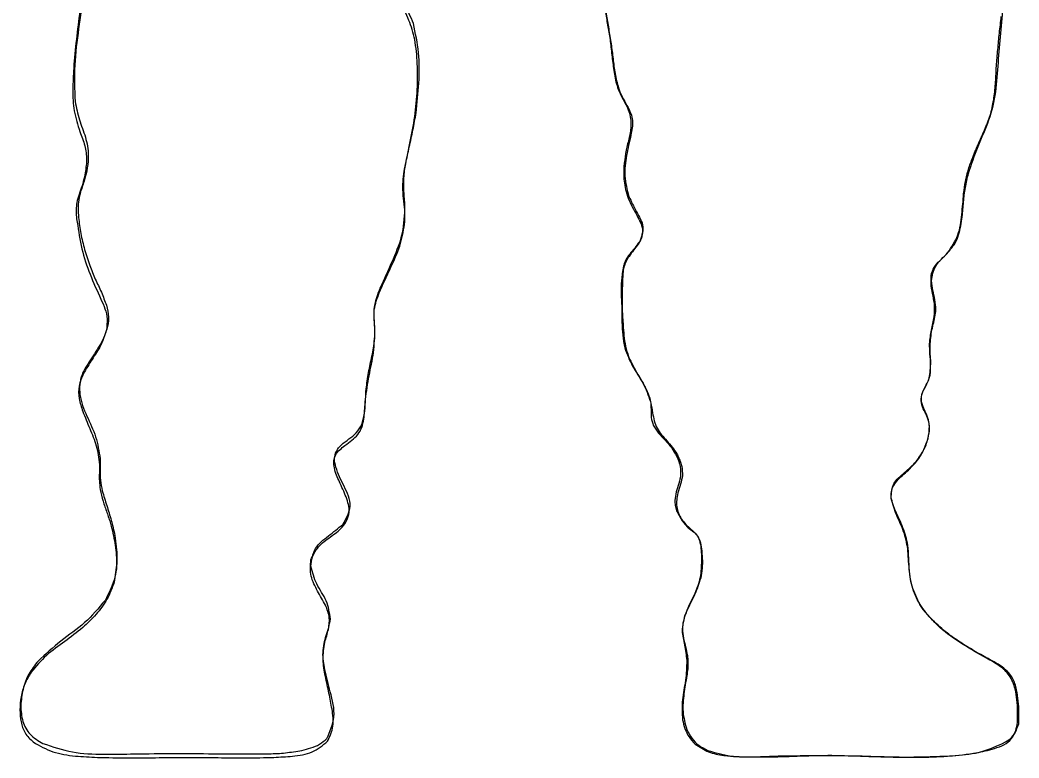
# Model space of a CAD drawing. Extents: x 39 to 141, y 18 to 294.
# Drawn here: x 54.4 to 127.8, y 17.5 to 71.7 of the extents above; entities that cross this region are included whole.
import ezdxf

# ---------------------------------------------------------------- set-up
doc = ezdxf.new("R2010")
doc.units = 0
doc.layers.get('0').update_dxf_attribs({"linetype": 'CONTINUOUS'})

msp = doc.modelspace()

# ---------------------------------------------------------------- linework, layer by layer
at = {"color": 6}
for points, knots in [([(59.095709, 74.492416), (59.007455, 73.79253), (58.831006, 72.393221), (58.56198, 70.296706), (58.439778, 68.893928), (58.378764, 68.193548)], [0, 0, 0, 0, 2.116347, 4.231296, 6.340163, 6.340163, 6.340163, 6.340163]), ([(97.298594, 73.468209), (97.328486, 73.113334), (97.388208, 72.404303), (97.588822, 71.352324), (97.7024, 70.647453), (97.759487, 70.293171)], [0, 0, 0, 0, 1.067627, 2.13309, 3.209776, 3.209776, 3.209776, 3.209776]), ([(124.081583, 60.460793), (124.300475, 61.128219), (124.738739, 62.464532), (125.656619, 64.371571), (126.143644, 66.46163), (126.257018, 68.604243), (126.451065, 70.754298), (126.578411, 72.187922), (126.642098, 72.904896)], [0, 0, 0, 0, 2.105543, 4.215694, 6.328605, 8.487952, 10.646319, 12.805666, 12.805666, 12.805666, 12.805666]), ([(83.420602, 70.293171), (83.363792, 70.536821), (83.252211, 71.015367), (82.993912, 71.711265), (82.801586, 72.162855), (82.703658, 72.392793)], [0, 0, 0, 0, 0.749831, 1.472724, 2.222641, 2.222641, 2.222641, 2.222641]), ([(82.857289, 61.68984), (83.000623, 62.345705), (83.284858, 63.646304), (83.558365, 65.630563), (83.640035, 67.25534), (83.612693, 68.51873), (83.554927, 69.408994), (83.465287, 69.999039), (83.420602, 70.293171)], [0, 0, 0, 0, 2.01349, 3.992805, 6.001821, 6.885876, 7.783428, 8.675576, 8.675576, 8.675576, 8.675576]), ([(97.759487, 70.293171), (97.803818, 69.913711), (97.892532, 69.154337), (98.023575, 68.023382), (98.224782, 66.900371), (98.697724, 65.884717), (99.284142, 64.912809), (99.291922, 64.162937), (99.295796, 63.789462)], [0, 0, 0, 0, 1.145725, 2.292825, 3.421468, 4.540953, 5.649082, 6.748607, 6.748607, 6.748607, 6.748607]), ([(58.378764, 68.193548), (58.349416, 67.666585), (58.291095, 66.619392), (58.354347, 65.032985), (58.677659, 64.033973), (58.839657, 63.533411)], [0, 0, 0, 0, 1.584962, 3.149668, 4.721008, 4.721008, 4.721008, 4.721008]), ([(58.839657, 63.533411), (58.972298, 63.191522), (59.230042, 62.527172), (59.373835, 61.437046), (59.258109, 60.726595), (59.198129, 60.358372)], [0, 0, 0, 0, 1.098229, 2.134053, 3.248553, 3.248553, 3.248553, 3.248553]), ([(99.295796, 63.789462), (99.235078, 63.481111), (99.112773, 62.860002), (98.882325, 61.931564), (98.816674, 61.293454), (98.783693, 60.972896)], [0, 0, 0, 0, 0.942954, 1.899386, 2.864869, 2.864869, 2.864869, 2.864869]), ([(82.703658, 56.927282), (82.704422, 57.213476), (82.705944, 57.783443), (82.592815, 58.6324), (82.531075, 59.452769), (82.583094, 60.237331), (82.703165, 60.970505), (82.806034, 61.450619), (82.857289, 61.68984)], [0, 0, 0, 0, 0.857468, 1.707682, 2.566508, 3.320864, 4.059899, 4.793806, 4.793806, 4.793806, 4.793806]), ([(98.783693, 60.972896), (98.773419, 60.768089), (98.752838, 60.357845), (98.805033, 59.73841), (98.893006, 59.333372), (98.937324, 59.129325)], [0, 0, 0, 0, 0.614761, 1.231414, 1.857447, 1.857447, 1.857447, 1.857447]), ([(59.198129, 60.358372), (59.151309, 60.139859), (59.058085, 59.704779), (58.819887, 59.088264), (58.695942, 58.669911), (58.634816, 58.463591)], [0, 0, 0, 0, 0.669337, 1.332713, 1.978214, 1.978214, 1.978214, 1.978214]), ([(123.62069, 57.285754), (123.652134, 57.643523), (123.714798, 58.356508), (123.822783, 59.424323), (123.995449, 60.115835), (124.081583, 60.460793)], [0, 0, 0, 0, 1.077869, 2.148041, 3.21328, 3.21328, 3.21328, 3.21328]), ([(98.937324, 59.129325), (99.005418, 58.909475), (99.143046, 58.465121), (99.481163, 57.852964), (99.69924, 57.440206), (99.807899, 57.234544)], [0, 0, 0, 0, 0.688601, 1.39178, 2.090093, 2.090093, 2.090093, 2.090093]), ([(58.634816, 58.463591), (58.607539, 58.288953), (58.552628, 57.937383), (58.552628, 57.40228), (58.607539, 57.050709), (58.634816, 56.876071)], [0, 0, 0, 0, 0.529798, 1.066558, 1.596356, 1.596356, 1.596356, 1.596356]), ([(99.807899, 57.234544), (99.889048, 57.078507), (100.050672, 56.767729), (100.189788, 56.234319), (100.10662, 55.880013), (100.063951, 55.698234)], [0, 0, 0, 0, 0.528575, 1.052762, 1.60506, 1.60506, 1.60506, 1.60506]), ([(123.108587, 55.339762), (123.198288, 55.53957), (123.381347, 55.94733), (123.516198, 56.611054), (123.58582, 57.060601), (123.62069, 57.285754)], [0, 0, 0, 0, 0.655109, 1.336922, 2.021042, 2.021042, 2.021042, 2.021042]), ([(58.634816, 56.876071), (58.732546, 56.222062), (58.927169, 54.919641), (59.551744, 53.036714), (60.100523, 51.842394), (60.375966, 51.242938)], [0, 0, 0, 0, 1.980771, 3.94459, 5.923563, 5.923563, 5.923563, 5.923563]), ([(81.064929, 52.267144), (81.298542, 52.767224), (81.767215, 53.77048), (82.449543, 55.290886), (82.619465, 56.385111), (82.703658, 56.927282)], [0, 0, 0, 0, 1.658127, 3.326519, 4.965044, 4.965044, 4.965044, 4.965044]), ([(100.063951, 55.698234), (99.964875, 55.53363), (99.765712, 55.202742), (99.385634, 54.770813), (99.064228, 54.380052), (98.857422, 53.997903), (98.742637, 53.650076), (98.701715, 53.410854), (98.681273, 53.29135)], [0, 0, 0, 0, 0.575044, 1.155951, 1.722715, 2.088439, 2.452508, 2.815923, 2.815923, 2.815923, 2.815923]), ([(121.367437, 52.574406), (121.427452, 52.95765), (121.545471, 53.711294), (122.445358, 54.449375), (122.884567, 55.039015), (123.108587, 55.339762)], [0, 0, 0, 0, 1.122891, 2.208149, 3.337939, 3.337939, 3.337939, 3.337939]), ([(98.681273, 53.29135), (98.643242, 52.980094), (98.566905, 52.355337), (98.580221, 51.41272), (98.61351, 50.786279), (98.630062, 50.474784)], [0, 0, 0, 0, 0.939669, 1.886114, 2.822193, 2.822193, 2.822193, 2.822193]), ([(80.450405, 50.474784), (80.49477, 50.680396), (80.584112, 51.094462), (80.807941, 51.688618), (80.979654, 52.075176), (81.064929, 52.267144)], [0, 0, 0, 0, 0.630237, 1.269181, 1.89952, 1.89952, 1.89952, 1.89952]), ([(121.367437, 48.836054), (121.407816, 49.019714), (121.48778, 49.383424), (121.631036, 49.921632), (121.699734, 50.526221), (121.618714, 51.181051), (121.457709, 51.870263), (121.397605, 52.33909), (121.367437, 52.574406)], [0, 0, 0, 0, 0.564101, 1.117112, 1.670084, 2.377057, 3.082685, 3.793767, 3.793767, 3.793767, 3.793767]), ([(60.375966, 51.242938), (60.484426, 51.006331), (60.698326, 50.539705), (60.870724, 49.76932), (60.814387, 49.25304), (60.785649, 48.989685)], [0, 0, 0, 0, 0.780556, 1.539379, 2.3295, 2.3295, 2.3295, 2.3295]), ([(80.501615, 48.836054), (80.495507, 49.019485), (80.483411, 49.382774), (80.427837, 49.927815), (80.442835, 50.29132), (80.450405, 50.474784)], [0, 0, 0, 0, 0.550589, 1.09045, 1.640568, 1.640568, 1.640568, 1.640568]), ([(98.630062, 50.474784), (98.630625, 50.163178), (98.631758, 49.535689), (98.669397, 48.591428), (98.77977, 47.969088), (98.834904, 47.658217)], [0, 0, 0, 0, 0.935093, 1.883024, 2.829132, 2.829132, 2.829132, 2.829132]), ([(60.785649, 48.989685), (60.661758, 48.599557), (60.414269, 47.820217), (59.713597, 46.811353), (59.301671, 46.112741), (59.095709, 45.763436)], [0, 0, 0, 0, 1.220721, 2.438574, 3.656428, 3.656428, 3.656428, 3.656428]), ([(79.784671, 43.663813), (79.853296, 44.241702), (79.990695, 45.398739), (80.417603, 47.09519), (80.473692, 48.257445), (80.501615, 48.836054)], [0, 0, 0, 0, 1.744846, 3.493497, 5.227062, 5.227062, 5.227062, 5.227062]), ([(121.162595, 45.302543), (121.230977, 45.686782), (121.36928, 46.463909), (121.201652, 47.649816), (121.312112, 48.440193), (121.367437, 48.836054)], [0, 0, 0, 0, 1.164037, 2.354276, 3.54857, 3.54857, 3.54857, 3.54857]), ([(98.834904, 47.658217), (99.008892, 47.200899), (99.358404, 46.282225), (100.243788, 45.097207), (100.568688, 44.172994), (100.729685, 43.715024)], [0, 0, 0, 0, 1.461917, 2.93674, 4.385397, 4.385397, 4.385397, 4.385397]), ([(59.095709, 45.763436), (58.964145, 45.46571), (58.708478, 44.88714), (58.745564, 43.907351), (58.942451, 43.308477), (59.044498, 42.998079)], [0, 0, 0, 0, 0.965185, 1.87564, 2.855276, 2.855276, 2.855276, 2.855276]), ([(120.650492, 43.612603), (120.628355, 43.81224), (120.583385, 44.217789), (120.90692, 44.752223), (121.076922, 45.118139), (121.162595, 45.302543)], [0, 0, 0, 0, 0.586086, 1.190591, 1.804731, 1.804731, 1.804731, 1.804731]), ([(78.299572, 40.488775), (78.467607, 40.61701), (78.793936, 40.866048), (79.26122, 41.27093), (79.561925, 41.819472), (79.684785, 42.429427), (79.744004, 43.048322), (79.77113, 43.458875), (79.784671, 43.663813)], [0, 0, 0, 0, 0.635124, 1.233429, 1.83805, 2.469689, 3.087788, 3.703858, 3.703858, 3.703858, 3.703858]), ([(100.729685, 43.715024), (100.748293, 43.523305), (100.785839, 43.136493), (100.755875, 42.543762), (100.874772, 42.164484), (100.934526, 41.973873)], [0, 0, 0, 0, 0.578098, 1.166374, 1.760709, 1.760709, 1.760709, 1.760709]), ([(121.213806, 41.922663), (121.187896, 42.121554), (121.135902, 42.520683), (120.852513, 43.053378), (120.717508, 43.427094), (120.650492, 43.612603)], [0, 0, 0, 0, 0.596661, 1.19736, 1.789446, 1.789446, 1.789446, 1.789446]), ([(59.044498, 42.998079), (59.212812, 42.57798), (59.54921, 41.738352), (60.099953, 40.47693), (60.215332, 39.565805), (60.273546, 39.106096)], [0, 0, 0, 0, 1.35953, 2.717218, 4.099843, 4.099843, 4.099843, 4.099843]), ([(100.934526, 41.973873), (101.057619, 41.77725), (101.307507, 41.37809), (101.815795, 40.88398), (102.116387, 40.517529), (102.265994, 40.335144)], [0, 0, 0, 0, 0.693365, 1.407584, 2.115276, 2.115276, 2.115276, 2.115276]), ([(120.24081, 39.310938), (120.421349, 39.568368), (120.785854, 40.088115), (121.161252, 40.975704), (121.19646, 41.610118), (121.213806, 41.922663)], [0, 0, 0, 0, 0.943261, 1.90443, 2.837753, 2.837753, 2.837753, 2.837753]), ([(77.88989, 37.825839), (77.817722, 37.987892), (77.671168, 38.316976), (77.501631, 38.825462), (77.443081, 39.347426), (77.594826, 39.827744), (77.914153, 40.193976), (78.168273, 40.388346), (78.299572, 40.488775)], [0, 0, 0, 0, 0.531963, 1.08027, 1.605126, 2.078992, 2.542868, 3.038769, 3.038769, 3.038769, 3.038769]), ([(102.265994, 40.335144), (102.408605, 40.120757), (102.692947, 39.693308), (102.953916, 38.95359), (102.93911, 38.440261), (102.931728, 38.184311)], [0, 0, 0, 0, 0.771892, 1.539016, 2.301879, 2.301879, 2.301879, 2.301879]), ([(60.273546, 39.106096), (60.270629, 38.901323), (60.264795, 38.491801), (60.25163, 37.875366), (60.300344, 37.467115), (60.324756, 37.262526)], [0, 0, 0, 0, 0.614597, 1.229123, 1.846453, 1.846453, 1.846453, 1.846453]), ([(118.397239, 36.596792), (118.418431, 36.98017), (118.461648, 37.762026), (119.422955, 38.504039), (119.965672, 39.039486), (120.24081, 39.310938)], [0, 0, 0, 0, 1.098478, 2.240216, 3.414205, 3.414205, 3.414205, 3.414205]), ([(102.931728, 38.184311), (102.882696, 37.970002), (102.78581, 37.546525), (102.54784, 36.936303), (102.530636, 36.504922), (102.522045, 36.28953)], [0, 0, 0, 0, 0.659665, 1.3035, 1.945555, 1.945555, 1.945555, 1.945555]), ([(75.790267, 32.090285), (75.954805, 32.427239), (76.288818, 33.111256), (77.221241, 33.786392), (78.169996, 34.434919), (78.758281, 35.558786), (78.389958, 36.751253), (78.059213, 37.461984), (77.88989, 37.825839)], [0, 0, 0, 0, 1.107923, 2.24909, 3.375675, 4.566989, 5.724934, 6.939556, 6.939556, 6.939556, 6.939556]), ([(60.324756, 37.262526), (60.388849, 36.975631), (60.516829, 36.40277), (60.816557, 35.578891), (61.001173, 35.027308), (61.092911, 34.753221)], [0, 0, 0, 0, 0.880929, 1.759011, 2.626309, 2.626309, 2.626309, 2.626309]), ([(102.522045, 36.28953), (102.535185, 36.156241), (102.561544, 35.888873), (102.730947, 35.516928), (102.864292, 35.281809), (102.931728, 35.162903)], [0, 0, 0, 0, 0.39915, 0.800673, 1.211496, 1.211496, 1.211496, 1.211496]), ([(119.626286, 32.90965), (119.544473, 33.333956), (119.380808, 34.182766), (118.759764, 35.337524), (118.51893, 36.174086), (118.397239, 36.596792)], [0, 0, 0, 0, 1.288965, 2.578533, 3.895675, 3.895675, 3.895675, 3.895675]), ([(61.092911, 34.753221), (61.204392, 34.285388), (61.427875, 33.347542), (61.588113, 31.891978), (61.428771, 30.932249), (61.348962, 30.451555)], [0, 0, 0, 0, 1.443791, 2.894308, 4.349846, 4.349846, 4.349846, 4.349846]), ([(102.931728, 35.162903), (102.986612, 35.077233), (103.097126, 34.90473), (103.28652, 34.665392), (103.426294, 34.518303), (103.495041, 34.445959)], [0, 0, 0, 0, 0.305106, 0.614357, 0.913678, 0.913678, 0.913678, 0.913678]), ([(103.495041, 34.445959), (103.583434, 34.380873), (103.759673, 34.251102), (104.02633, 34.055733), (104.276697, 33.717819), (104.409846, 33.220528), (104.467419, 32.632695), (104.47073, 32.030025), (104.457311, 31.422488), (104.3815, 30.802848), (104.212685, 30.135629), (103.912301, 29.449605), (103.534013, 28.740969), (103.337408, 28.242825), (103.23899, 27.993461)], [0, 0, 0, 0, 0.329657, 0.657277, 0.986541, 1.568944, 2.17196, 2.760006, 3.374884, 3.994308, 4.628675, 5.432137, 6.233717, 7.037179, 7.037179, 7.037179, 7.037179]), ([(120.599282, 28.659195), (120.364986, 29.092665), (119.900019, 29.952897), (119.711255, 31.432179), (119.654998, 32.410403), (119.626286, 32.90965)], [0, 0, 0, 0, 1.465515, 2.908349, 4.412244, 4.412244, 4.412244, 4.412244]), ([(76.865684, 28.761615), (76.674668, 29.107579), (76.291635, 29.801319), (75.709416, 30.881045), (75.763445, 31.689121), (75.790267, 32.090285)], [0, 0, 0, 0, 1.192662, 2.39157, 3.573542, 3.573542, 3.573542, 3.573542]), ([(61.348962, 30.451555), (61.192985, 30.024376), (60.880366, 29.168199), (60.038626, 28.06955), (59.37713, 27.439637), (59.044498, 27.122886)], [0, 0, 0, 0, 1.357314, 2.720404, 4.099113, 4.099113, 4.099113, 4.099113]), ([(76.814473, 26.047469), (76.911359, 26.357685), (77.093947, 26.942308), (77.225256, 27.893085), (76.989247, 28.463153), (76.865684, 28.761615)], [0, 0, 0, 0, 0.978822, 1.844659, 2.796107, 2.796107, 2.796107, 2.796107]), ([(125.413051, 24.869632), (124.813533, 25.205678), (123.613873, 25.878121), (121.913581, 27.070887), (121.036, 28.131428), (120.599282, 28.659195)], [0, 0, 0, 0, 2.063725, 4.129603, 6.176062, 6.176062, 6.176062, 6.176062]), ([(103.23899, 27.993461), (103.149067, 27.630644), (102.971199, 26.912993), (103.256199, 25.820545), (103.346383, 25.090369), (103.39262, 24.716001)], [0, 0, 0, 0, 1.10289, 2.18152, 3.316413, 3.316413, 3.316413, 3.316413]), ([(59.044498, 27.122886), (58.60792, 26.777552), (57.728239, 26.081724), (56.329415, 25.137535), (55.610445, 24.272942), (55.254936, 23.845426)], [0, 0, 0, 0, 1.671497, 3.367976, 5.027342, 5.027342, 5.027342, 5.027342]), ([(77.121735, 22.309117), (77.031467, 22.718006), (76.851357, 23.533844), (76.634479, 24.788031), (76.754195, 25.625698), (76.814473, 26.047469)], [0, 0, 0, 0, 1.258464, 2.510962, 3.781155, 3.781155, 3.781155, 3.781155]), ([(103.39262, 24.716001), (103.379889, 24.228067), (103.354494, 23.254759), (103.000897, 21.82584), (103.057173, 20.851241), (103.085359, 20.363126)], [0, 0, 0, 0, 1.461384, 2.915097, 4.373686, 4.373686, 4.373686, 4.373686]), ([(127.512673, 22.616379), (127.393261, 22.96521), (127.161484, 23.642289), (126.336674, 24.36413), (125.72562, 24.698562), (125.413051, 24.869632)], [0, 0, 0, 0, 1.087683, 2.111181, 3.182972, 3.182972, 3.182972, 3.182972]), ([(55.254936, 23.845426), (55.087076, 23.563274), (54.75301, 23.001749), (54.494676, 22.051556), (54.408948, 21.111153), (54.483322, 20.208295), (54.756849, 19.34316), (55.189268, 18.932606), (55.408567, 18.724396)], [0, 0, 0, 0, 0.980918, 1.952173, 2.923405, 3.799681, 4.667914, 5.561313, 5.561313, 5.561313, 5.561313]), ([(77.019315, 18.775606), (77.18513, 19.139392), (77.526831, 19.889059), (77.360122, 21.124997), (77.200132, 21.919702), (77.121735, 22.309117)], [0, 0, 0, 0, 1.176339, 2.424124, 3.623036, 3.623036, 3.623036, 3.623036]), ([(127.666304, 20.158284), (127.676428, 20.435152), (127.696693, 20.989353), (127.647665, 21.812809), (127.557177, 22.351461), (127.512673, 22.616379)], [0, 0, 0, 0, 0.83092, 1.663242, 2.468759, 2.468759, 2.468759, 2.468759]), ([(103.085359, 20.363126), (103.133389, 20.141273), (103.229833, 19.695794), (103.535774, 19.071715), (103.850059, 18.737708), (104.007144, 18.570765)], [0, 0, 0, 0, 0.679924, 1.365286, 2.050145, 2.050145, 2.050145, 2.050145]), ([(126.795729, 18.724396), (126.961599, 18.832848), (127.28317, 19.043104), (127.587177, 19.56844), (127.639039, 19.955038), (127.666304, 20.158284)], [0, 0, 0, 0, 0.588047, 1.140045, 1.751943, 1.751943, 1.751943, 1.751943]), ([(55.408567, 18.724396), (55.880162, 18.455444), (56.840109, 17.907983), (58.486028, 17.670197), (59.580786, 17.621668), (60.119915, 17.597769)], [0, 0, 0, 0, 1.615043, 3.28747, 4.910233, 4.910233, 4.910233, 4.910233]), ([(73.076121, 17.597769), (73.528462, 17.621007), (74.473596, 17.66956), (75.913402, 17.866669), (76.661576, 18.481585), (77.019315, 18.775606)], [0, 0, 0, 0, 1.366622, 2.855457, 4.219613, 4.219613, 4.219613, 4.219613]), ([(104.007144, 18.570765), (104.324988, 18.357362), (104.964615, 17.92791), (106.10494, 17.71748), (106.860169, 17.671635), (107.233393, 17.64898)], [0, 0, 0, 0, 1.136996, 2.288086, 3.412714, 3.412714, 3.412714, 3.412714]), ([(121.265016, 17.64898), (121.890071, 17.669492), (123.158171, 17.711106), (125.065931, 17.919451), (126.224929, 18.45878), (126.795729, 18.724396)], [0, 0, 0, 0, 1.87965, 3.813399, 5.689946, 5.689946, 5.689946, 5.689946]), ([(107.233393, 17.64898), (107.98901, 17.634122), (109.504391, 17.604324), (111.77361, 17.714023), (113.288777, 17.738963), (114.044363, 17.7514)], [0, 0, 0, 0, 2.266609, 4.545659, 6.812726, 6.812726, 6.812726, 6.812726]), ([(114.044363, 17.7514), (114.846643, 17.728389), (116.451098, 17.682369), (118.857809, 17.595115), (120.462677, 17.631026), (121.265016, 17.64898)], [0, 0, 0, 0, 2.407963, 4.815612, 7.222688, 7.222688, 7.222688, 7.222688]), ([(60.119915, 17.597769), (60.875394, 17.57681), (62.390032, 17.53479), (64.660583, 17.576374), (66.858196, 17.608344), (68.97927, 17.577026), (71.027937, 17.534676), (72.393351, 17.576737), (73.076121, 17.597769)], [0, 0, 0, 0, 2.266987, 4.545011, 6.811655, 8.860194, 10.908732, 12.95765, 12.95765, 12.95765, 12.95765])]:
    msp.add_open_spline(points, degree=3, knots=knots, dxfattribs=at)
at = {"color": 5}
for points, knots in [([(59.095709, 73.724261), (58.978585, 72.844627), (58.743206, 71.07685), (58.381677, 68.418169), (58.448078, 66.628024), (58.481185, 65.735454)], [0, 0, 0, 0, 2.663641, 5.353047, 8.02746, 8.02746, 8.02746, 8.02746]), ([(83.318182, 71.471008), (83.220861, 71.710787), (83.025942, 72.191029), (82.701439, 72.90211), (82.668625, 73.418486), (82.652448, 73.673051)], [0, 0, 0, 0, 0.778077, 1.558371, 2.317066, 2.317066, 2.317066, 2.317066]), ([(97.349805, 73.109737), (97.393802, 72.750005), (97.482533, 72.024524), (97.691655, 70.938084), (97.804809, 70.203139), (97.861908, 69.832278)], [0, 0, 0, 0, 1.086914, 2.192005, 3.317667, 3.317667, 3.317667, 3.317667]), ([(126.129995, 68.347179), (126.164139, 68.752487), (126.232138, 69.559679), (126.345623, 70.772402), (126.440674, 71.57803), (126.488467, 71.983111)], [0, 0, 0, 0, 1.220238, 2.430173, 3.653802, 3.653802, 3.653802, 3.653802]), ([(83.523023, 64.916089), (83.599614, 65.640347), (83.754479, 67.104785), (83.787193, 69.318616), (83.473163, 70.759767), (83.318182, 71.471008)], [0, 0, 0, 0, 2.186303, 4.42067, 6.597891, 6.597891, 6.597891, 6.597891]), ([(97.861908, 69.832278), (97.907407, 69.470267), (97.998532, 68.745242), (98.123818, 67.656301), (98.325094, 66.954932), (98.425221, 66.606029)], [0, 0, 0, 0, 1.095108, 2.193247, 3.280283, 3.280283, 3.280283, 3.280283]), ([(125.720312, 64.864879), (125.806355, 65.247844), (125.978853, 66.015612), (126.07576, 67.185024), (126.112057, 67.962793), (126.129995, 68.347179)], [0, 0, 0, 0, 1.176167, 2.357972, 3.512748, 3.512748, 3.512748, 3.512748]), ([(98.425221, 66.606029), (98.506431, 66.40732), (98.669493, 66.00833), (99.014272, 65.455772), (99.201503, 65.062792), (99.295796, 64.864879)], [0, 0, 0, 0, 0.642828, 1.29074, 1.948111, 1.948111, 1.948111, 1.948111]), ([(58.481185, 65.735454), (58.574443, 65.288033), (58.760131, 64.397164), (59.279267, 63.14073), (59.504878, 61.938561), (59.395535, 60.882722), (59.187015, 59.99419), (58.989952, 59.418691), (58.890868, 59.129325)], [0, 0, 0, 0, 1.367664, 2.723185, 4.070529, 4.98047, 5.887322, 6.804422, 6.804422, 6.804422, 6.804422]), ([(82.754869, 61.177737), (82.843414, 61.588168), (83.021286, 62.412654), (83.300517, 63.654166), (83.448553, 64.493737), (83.523023, 64.916089)], [0, 0, 0, 0, 1.25966, 2.530442, 3.816857, 3.816857, 3.816857, 3.816857]), ([(99.295796, 64.864879), (99.344336, 64.690958), (99.441387, 64.343221), (99.396282, 63.801333), (99.329207, 63.451578), (99.295796, 63.277359)], [0, 0, 0, 0, 0.537563, 1.074806, 1.608015, 1.608015, 1.608015, 1.608015]), ([(124.388845, 61.63863), (124.535035, 61.994579), (124.828559, 62.709257), (125.325603, 63.762623), (125.588365, 64.496406), (125.720312, 64.864879)], [0, 0, 0, 0, 1.154354, 2.317723, 3.49116, 3.49116, 3.49116, 3.49116]), ([(99.295796, 63.277359), (99.17869, 62.781091), (98.945897, 61.794575), (98.756577, 60.257251), (99.013306, 59.267593), (99.142165, 58.770853)], [0, 0, 0, 0, 1.533075, 3.047552, 4.57377, 4.57377, 4.57377, 4.57377]), ([(123.723111, 58.975694), (123.763931, 59.278769), (123.845271, 59.882685), (124.063496, 60.776863), (124.279796, 61.349787), (124.388845, 61.63863)], [0, 0, 0, 0, 0.917124, 1.827492, 2.753119, 2.753119, 2.753119, 2.753119]), ([(82.703658, 58.105119), (82.673292, 58.44988), (82.613643, 59.127102), (82.601255, 60.158288), (82.702969, 60.833309), (82.754869, 61.177737)], [0, 0, 0, 0, 1.038502, 2.039949, 3.083303, 3.083303, 3.083303, 3.083303]), ([(58.890868, 59.129325), (58.835834, 58.925166), (58.726075, 58.517997), (58.697469, 57.876895), (58.723829, 57.451113), (58.737237, 57.234544)], [0, 0, 0, 0, 0.632621, 1.261684, 1.912866, 1.912866, 1.912866, 1.912866]), ([(99.142165, 58.770853), (99.320589, 58.401189), (99.671336, 57.674498), (100.350573, 56.563644), (100.055869, 55.778662), (99.91032, 55.390973)], [0, 0, 0, 0, 1.249439, 2.456169, 3.633731, 3.633731, 3.633731, 3.633731]), ([(122.545274, 54.622818), (122.832029, 55.048984), (123.407994, 55.904966), (123.600043, 57.454368), (123.682086, 58.468561), (123.723111, 58.975694)], [0, 0, 0, 0, 1.519515, 3.052042, 4.584795, 4.584795, 4.584795, 4.584795]), ([(81.013718, 52.318355), (81.295662, 52.940423), (81.853791, 54.171858), (82.63425, 56.071817), (82.680487, 57.426321), (82.703658, 58.105119)], [0, 0, 0, 0, 2.053851, 4.065762, 6.086879, 6.086879, 6.086879, 6.086879]), ([(58.737237, 57.234544), (58.785074, 56.840609), (58.881603, 56.045712), (59.172067, 54.866276), (59.427578, 54.09201), (59.556601, 53.701033)], [0, 0, 0, 0, 1.189604, 2.400429, 3.635539, 3.635539, 3.635539, 3.635539]), ([(99.91032, 55.390973), (99.800881, 55.240188), (99.580664, 54.936775), (99.22726, 54.497408), (98.936922, 54.050834), (98.764122, 53.58112), (98.690247, 53.111937), (98.684322, 52.790843), (98.681273, 52.625616)], [0, 0, 0, 0, 0.558777, 1.124388, 1.69236, 2.147222, 2.614629, 3.110102, 3.110102, 3.110102, 3.110102]), ([(121.367437, 53.137719), (121.449658, 53.331226), (121.617543, 53.726344), (122.09529, 54.165008), (122.395939, 54.470886), (122.545274, 54.622818)], [0, 0, 0, 0, 0.623456, 1.273023, 1.914095, 1.914095, 1.914095, 1.914095]), ([(59.556601, 53.701033), (59.688088, 53.366915), (59.948905, 52.704154), (60.424644, 51.759562), (60.666344, 51.105094), (60.785649, 50.782045)], [0, 0, 0, 0, 1.07674, 2.135836, 3.168181, 3.168181, 3.168181, 3.168181]), ([(121.572278, 50.935676), (121.528622, 51.171227), (121.438815, 51.655798), (121.292529, 52.388511), (121.342672, 52.890029), (121.367437, 53.137719)], [0, 0, 0, 0, 0.719811, 1.480786, 2.223356, 2.223356, 2.223356, 2.223356]), ([(80.450405, 50.474784), (80.480426, 50.692671), (80.539963, 51.124778), (80.755734, 51.736701), (80.928437, 52.126078), (81.013718, 52.318355)], [0, 0, 0, 0, 0.658246, 1.305413, 1.936745, 1.936745, 1.936745, 1.936745]), ([(98.681273, 52.625616), (98.667744, 52.245093), (98.64042, 51.476589), (98.650556, 50.314233), (98.70507, 49.535107), (98.732483, 49.143316)], [0, 0, 0, 0, 1.142255, 2.306891, 3.484924, 3.484924, 3.484924, 3.484924]), ([(60.785649, 50.782045), (60.854936, 50.489513), (60.993241, 49.905586), (60.8416, 48.997848), (60.600306, 48.448095), (60.478387, 48.17032)], [0, 0, 0, 0, 0.894277, 1.785072, 2.694855, 2.694855, 2.694855, 2.694855]), ([(121.213806, 47.965479), (121.255296, 48.299225), (121.337676, 48.961899), (121.610919, 49.933462), (121.585173, 50.601217), (121.572278, 50.935676)], [0, 0, 0, 0, 1.008842, 2.003115, 3.000856, 3.000856, 3.000856, 3.000856]), ([(79.835881, 44.483178), (79.886761, 44.889499), (79.988527, 45.702198), (80.249932, 46.903765), (80.459993, 47.974077), (80.501059, 48.916316), (80.438119, 49.700366), (80.446331, 50.217992), (80.450405, 50.474784)], [0, 0, 0, 0, 1.227696, 2.455567, 3.688474, 4.493389, 5.275566, 6.045617, 6.045617, 6.045617, 6.045617]), ([(98.732483, 49.143316), (98.753553, 48.883241), (98.795946, 48.359978), (98.924692, 47.580333), (99.104113, 47.085187), (99.193376, 46.838852)], [0, 0, 0, 0, 0.783036, 1.575444, 2.359967, 2.359967, 2.359967, 2.359967]), ([(60.478387, 48.17032), (60.230962, 47.750401), (59.7417, 46.920049), (58.864512, 45.728687), (58.72524, 44.133408), (59.334054, 42.643278), (60.061153, 41.152891), (60.237096, 40.060193), (60.324756, 39.515779)], [0, 0, 0, 0, 1.466093, 2.899069, 4.361713, 6.016569, 7.672078, 9.315902, 9.315902, 9.315902, 9.315902]), ([(121.265016, 45.661015), (121.283089, 45.91715), (121.319254, 46.429682), (121.241517, 47.196902), (121.22304, 47.709355), (121.213806, 47.965479)], [0, 0, 0, 0, 0.768831, 1.538448, 2.307447, 2.307447, 2.307447, 2.307447]), ([(99.193376, 46.838852), (99.419289, 46.404388), (99.862485, 45.552059), (100.653358, 44.322166), (100.806326, 43.373251), (100.883316, 42.895659)], [0, 0, 0, 0, 1.472401, 2.88855, 4.323535, 4.323535, 4.323535, 4.323535]), ([(120.599282, 43.919865), (120.636113, 44.120997), (120.711721, 44.5339), (121.0747, 45.056936), (121.201971, 45.460903), (121.265016, 45.661015)], [0, 0, 0, 0, 0.606762, 1.245616, 1.87274, 1.87274, 1.87274, 1.87274]), ([(79.528619, 42.025084), (79.608334, 42.292437), (79.768847, 42.830781), (79.800607, 43.664112), (79.824296, 44.214168), (79.835881, 44.483178)], [0, 0, 0, 0, 0.833546, 1.678435, 2.487141, 2.487141, 2.487141, 2.487141]), ([(121.162595, 42.229925), (121.102449, 42.416694), (120.979907, 42.797213), (120.656771, 43.314573), (120.618281, 43.719829), (120.599282, 43.919865)], [0, 0, 0, 0, 0.588062, 1.198103, 1.792735, 1.792735, 1.792735, 1.792735]), ([(100.883316, 42.895659), (100.956283, 42.498156), (101.101574, 41.706651), (101.978364, 40.845711), (102.440469, 40.20193), (102.675676, 39.874251)], [0, 0, 0, 0, 1.182545, 2.354676, 3.569738, 3.569738, 3.569738, 3.569738]), ([(78.145941, 34.70201), (78.398695, 35.142964), (78.918061, 36.049047), (78.226295, 37.527564), (77.684668, 38.593309), (77.490836, 39.493813), (77.629967, 40.099178), (78.049197, 40.579268), (78.58875, 40.968409), (79.16265, 41.399243), (79.40511, 41.813871), (79.528619, 42.025084)], [0, 0, 0, 0, 1.439127, 2.957157, 4.486802, 5.112935, 5.666817, 6.279993, 6.974027, 7.673698, 8.400187, 8.400187, 8.400187, 8.400187]), ([(121.060175, 40.847247), (121.104348, 40.999658), (121.191467, 41.300249), (121.234908, 41.770765), (121.186726, 42.076708), (121.162595, 42.229925)], [0, 0, 0, 0, 0.475658, 0.938109, 1.402051, 1.402051, 1.402051, 1.402051]), ([(119.011763, 38.08189), (119.304342, 38.344328), (119.875086, 38.856276), (120.643552, 39.750752), (120.918816, 40.475209), (121.060175, 40.847247)], [0, 0, 0, 0, 1.180813, 2.303454, 3.488591, 3.488591, 3.488591, 3.488591]), ([(102.675676, 39.874251), (102.723366, 39.772478), (102.817515, 39.571559), (102.930843, 39.261379), (102.999848, 39.055032), (103.034148, 38.952466)], [0, 0, 0, 0, 0.337017, 0.665339, 0.989826, 0.989826, 0.989826, 0.989826]), ([(60.324756, 39.515779), (60.321913, 39.251683), (60.316307, 38.730904), (60.324532, 37.939382), (60.426391, 37.423465), (60.478387, 37.160105)], [0, 0, 0, 0, 0.792832, 1.563408, 2.366949, 2.366949, 2.366949, 2.366949]), ([(103.034148, 38.952466), (103.060244, 38.726449), (103.111209, 38.285027), (102.933936, 37.634933), (102.796897, 37.218978), (102.726887, 37.006474)], [0, 0, 0, 0, 0.67608, 1.320415, 1.993423, 1.993423, 1.993423, 1.993423]), ([(118.397239, 36.699212), (118.39857, 36.874711), (118.401179, 37.218626), (118.649971, 37.695236), (118.887662, 37.949261), (119.011763, 38.08189)], [0, 0, 0, 0, 0.51979, 1.018602, 1.563569, 1.563569, 1.563569, 1.563569]), ([(60.478387, 37.160105), (60.587159, 36.800678), (60.805755, 36.078353), (61.157092, 34.997648), (61.319045, 34.254774), (61.400172, 33.882646)], [0, 0, 0, 0, 1.126729, 2.264344, 3.4062, 3.4062, 3.4062, 3.4062]), ([(102.726887, 37.006474), (102.673223, 36.668728), (102.567332, 36.002284), (102.96203, 35.024726), (103.452202, 34.572197), (103.699882, 34.343538)], [0, 0, 0, 0, 1.011214, 1.995341, 3.000518, 3.000518, 3.000518, 3.000518]), ([(119.011763, 35.060483), (118.926499, 35.235303), (118.754903, 35.587135), (118.53136, 36.129885), (118.44168, 36.510566), (118.397239, 36.699212)], [0, 0, 0, 0, 0.583696, 1.174705, 1.755287, 1.755287, 1.755287, 1.755287]), ([(75.790267, 31.629392), (75.853845, 32.09162), (75.979753, 33.007003), (77.109499, 33.861907), (77.796325, 34.418624), (78.145941, 34.70201)], [0, 0, 0, 0, 1.343448, 2.660529, 4.026063, 4.026063, 4.026063, 4.026063]), ([(119.626286, 33.165701), (119.582395, 33.384033), (119.494823, 33.819655), (119.266349, 34.446534), (119.096681, 34.855696), (119.011763, 35.060483)], [0, 0, 0, 0, 0.66717, 1.331161, 1.996485, 1.996485, 1.996485, 1.996485]), ([(61.400172, 33.882646), (61.474875, 33.336744), (61.623012, 32.254202), (61.440331, 30.587464), (60.936816, 29.611578), (60.683228, 29.120087)], [0, 0, 0, 0, 1.651758, 3.275497, 4.923016, 4.923016, 4.923016, 4.923016]), ([(103.699882, 34.343538), (103.847607, 34.216724), (104.125935, 33.977792), (104.401886, 33.472003), (104.44503, 33.105234), (104.468037, 32.90965)], [0, 0, 0, 0, 0.580758, 1.094212, 1.68085, 1.68085, 1.68085, 1.68085]), ([(119.882338, 30.349135), (119.830091, 30.66009), (119.725413, 31.283095), (119.7014, 32.227846), (119.65123, 32.854259), (119.626286, 33.165701)], [0, 0, 0, 0, 0.944709, 1.892749, 2.830164, 2.830164, 2.830164, 2.830164]), ([(104.468037, 32.90965), (104.495261, 32.671094), (104.549599, 32.194957), (104.539715, 31.471132), (104.45793, 30.997069), (104.416827, 30.758817)], [0, 0, 0, 0, 0.720011, 1.437078, 2.161572, 2.161572, 2.161572, 2.161572]), ([(77.224156, 27.737409), (77.159593, 28.198006), (77.027963, 29.137057), (76.150791, 30.273063), (75.909029, 31.182597), (75.790267, 31.629392)], [0, 0, 0, 0, 1.373011, 2.799258, 4.176366, 4.176366, 4.176366, 4.176366]), ([(104.416827, 30.758817), (104.277454, 30.338339), (103.995777, 29.488541), (103.327792, 28.339492), (103.027456, 27.234631), (103.142111, 26.352276), (103.308309, 25.713433), (103.399227, 25.284774), (103.443831, 25.074474)], [0, 0, 0, 0, 1.324404, 2.676661, 3.985277, 4.652813, 5.322254, 5.966994, 5.966994, 5.966994, 5.966994]), ([(122.391643, 26.815624), (122.024602, 27.136266), (121.291217, 27.776941), (120.363672, 28.945751), (120.043544, 29.87912), (119.882338, 30.349135)], [0, 0, 0, 0, 1.462842, 2.922907, 4.403961, 4.403961, 4.403961, 4.403961]), ([(60.683228, 29.120087), (60.206192, 28.549845), (59.254176, 27.411818), (57.399434, 26.167428), (56.312203, 25.166621), (55.767039, 24.664791)], [0, 0, 0, 0, 2.218858, 4.428152, 6.650072, 6.650072, 6.650072, 6.650072]), ([(76.763263, 25.945049), (76.809888, 26.146735), (76.903024, 26.54961), (77.124243, 27.128981), (77.19096, 27.535262), (77.224156, 27.737409)], [0, 0, 0, 0, 0.620564, 1.239597, 1.852602, 1.852602, 1.852602, 1.852602]), ([(125.36184, 24.920843), (125.020292, 25.112418), (124.336065, 25.496204), (123.336348, 26.116639), (122.70601, 26.583024), (122.391643, 26.815624)], [0, 0, 0, 0, 1.174858, 2.353605, 3.526367, 3.526367, 3.526367, 3.526367]), ([(76.814473, 24.050267), (76.780811, 24.255142), (76.713193, 24.666682), (76.659665, 25.304586), (76.728261, 25.728659), (76.763263, 25.945049)], [0, 0, 0, 0, 0.623387, 1.252221, 1.907413, 1.907413, 1.907413, 1.907413]), ([(103.443831, 25.074474), (103.45746, 24.908379), (103.484383, 24.580256), (103.474106, 24.081561), (103.420075, 23.755205), (103.39262, 23.589375)], [0, 0, 0, 0, 0.499867, 0.987494, 1.491233, 1.491233, 1.491233, 1.491233]), ([(55.767039, 24.664791), (55.520926, 24.354698), (55.027204, 23.732626), (54.606984, 22.589592), (54.527132, 21.790921), (54.486781, 21.387332)], [0, 0, 0, 0, 1.18202, 2.371231, 3.586048, 3.586048, 3.586048, 3.586048]), ([(127.05178, 23.794216), (126.888433, 23.951695), (126.561753, 24.266637), (125.971478, 24.614103), (125.565756, 24.818242), (125.36184, 24.920843)], [0, 0, 0, 0, 0.678398, 1.356733, 2.042159, 2.042159, 2.042159, 2.042159]), ([(76.968104, 18.980448), (77.200822, 19.499604), (77.695642, 20.603471), (77.22116, 22.362155), (76.945517, 23.506321), (76.814473, 24.050267)], [0, 0, 0, 0, 1.659013, 3.527511, 5.220829, 5.220829, 5.220829, 5.220829]), ([(103.39262, 23.589375), (103.319982, 23.148037), (103.176071, 22.273661), (103.037484, 20.932302), (103.274124, 20.075315), (103.39262, 19.646181)], [0, 0, 0, 0, 1.345258, 2.665216, 3.989126, 3.989126, 3.989126, 3.989126]), ([(127.615094, 22.565169), (127.577887, 22.714151), (127.504531, 23.007888), (127.326138, 23.431076), (127.143846, 23.672358), (127.05178, 23.794216)], [0, 0, 0, 0, 0.460627, 0.908183, 1.364857, 1.364857, 1.364857, 1.364857]), ([(127.768725, 20.055864), (127.778872, 20.333378), (127.799323, 20.892656), (127.748489, 21.732845), (127.659481, 22.288211), (127.615094, 22.565169)], [0, 0, 0, 0, 0.832817, 1.67839, 2.519562, 2.519562, 2.519562, 2.519562]), ([(54.486781, 21.387332), (54.512688, 20.999341), (54.562736, 20.249812), (55.122513, 19.19458), (55.783304, 18.817339), (56.125511, 18.621975)], [0, 0, 0, 0, 1.160903, 2.242655, 3.404617, 3.404617, 3.404617, 3.404617]), ([(117.885136, 17.64898), (118.618659, 17.632071), (120.082044, 17.598339), (122.269266, 17.63534), (124.198896, 17.83915), (125.815073, 18.16333), (127.249087, 18.680155), (127.597961, 19.603778), (127.768725, 20.055864)], [0, 0, 0, 0, 2.200441, 4.389899, 6.568842, 7.975406, 9.419106, 10.803256, 10.803256, 10.803256, 10.803256]), ([(103.39262, 19.646181), (103.506498, 19.422679), (103.730408, 18.98322), (104.265968, 18.44766), (104.705427, 18.22375), (104.92893, 18.109872)], [0, 0, 0, 0, 0.749531, 1.473754, 2.223285, 2.223285, 2.223285, 2.223285]), ([(56.125511, 18.621975), (56.838658, 18.38029), (58.279139, 17.892112), (60.56525, 17.801568), (62.081049, 17.836478), (62.834061, 17.853821)], [0, 0, 0, 0, 2.247583, 4.539877, 6.802792, 6.802792, 6.802792, 6.802792]), ([(75.124533, 18.109872), (75.349092, 18.165253), (75.797375, 18.275809), (76.451799, 18.523863), (76.797098, 18.829221), (76.968104, 18.980448)], [0, 0, 0, 0, 0.695181, 1.38778, 2.067323, 2.067323, 2.067323, 2.067323]), ([(62.834061, 17.853821), (63.802632, 17.864325), (65.73596, 17.885291), (68.637813, 17.864427), (70.968534, 17.851287), (72.735003, 17.856131), (73.936542, 17.903095), (74.728499, 18.04094), (75.124533, 18.109872)], [0, 0, 0, 0, 2.9058, 5.800152, 8.705885, 9.897037, 11.101361, 12.306027, 12.306027, 12.306027, 12.306027]), ([(104.92893, 18.109872), (105.485393, 17.943658), (106.611816, 17.607198), (108.369105, 17.625856), (109.530102, 17.675682), (110.10117, 17.70019)], [0, 0, 0, 0, 1.732419, 3.506851, 5.224555, 5.224555, 5.224555, 5.224555]), ([(110.10117, 17.70019), (110.967285, 17.713735), (112.695665, 17.740765), (115.291038, 17.731176), (117.019072, 17.676422), (117.885136, 17.64898)], [0, 0, 0, 0, 2.598649, 5.185751, 7.785148, 7.785148, 7.785148, 7.785148])]:
    msp.add_open_spline(points, degree=3, knots=knots, dxfattribs=at)

doc.saveas('drawing.dxf')
